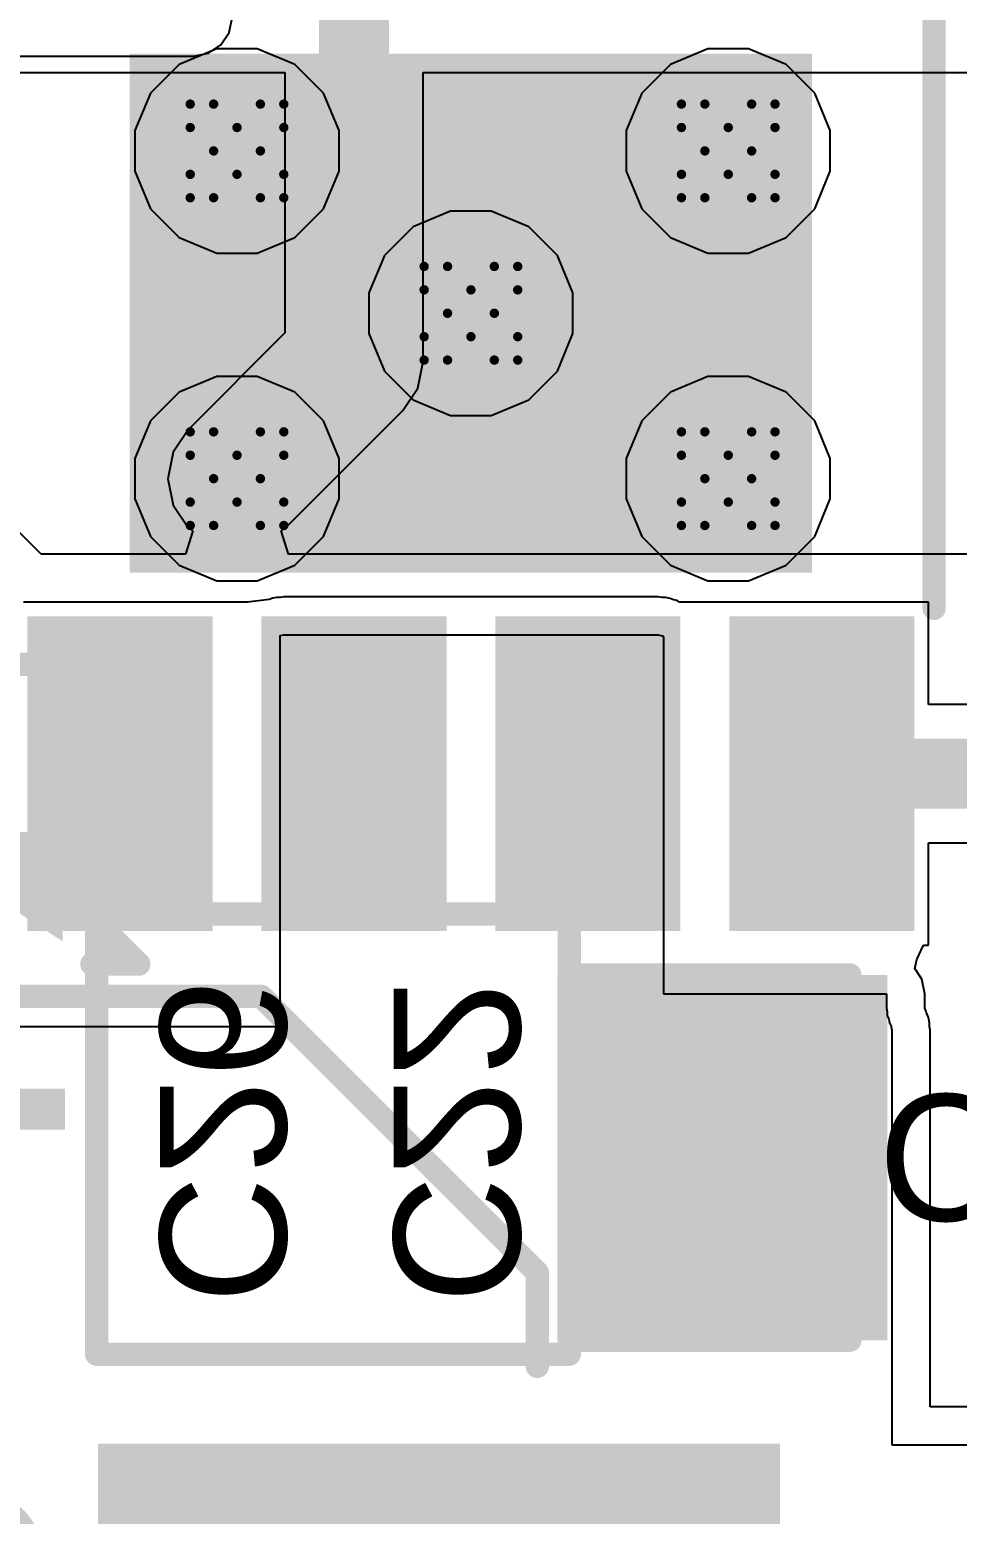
# Model space of a CAD drawing. Header units: inches. Extents: x -6 to 328, y -6 to 90.
# Drawn here: x -0.22 to 4.81, y 12.43 to 20.48 of the extents above; entities that cross this region are included whole.
import ezdxf

# ---------------------------------------------------------------- set-up
doc = ezdxf.new("R2010")
doc.units = ezdxf.units.IN
for name, color, linetype in [('Bottom Layer', 5, 'Continuous'), ('Bottom Overlay', 54, 'Continuous'), ('Designators', 56, 'Continuous'), ('Drill Drawing', 1, 'Continuous'), ('GND', 76, 'Continuous'), ('PWR', 16, 'Continuous'), ('Top Layer', 1, 'Continuous'), ('Top Overlay', 2, 'Continuous'), ('Top Paste', 8, 'Continuous'), ('Top Solder', 216, 'Continuous'), ('Via Holes', 16, 'Continuous')]:
    doc.layers.add(name, color=color, linetype=linetype)
doc.styles.add('Arial', font='', dxfattribs={"height": 0.2})
doc.styles.add('Arial_Bold', font='', dxfattribs={"height": 0.2})
doc.styles.get('Arial').set_extended_font_data('Arial')
doc.styles.get('Arial_Bold').set_extended_font_data('Arial', bold=True)

# ---------------------------------------------------------------- blocks, each defined once
blk = doc.blocks.new('8_SO_EP__9')
at = {"layer": 'Top Layer'}
for points in [[(-1.745, 2.306), (-1.745, 1.504), (-3.25, 1.504), (-3.25, 2.306)], [(3.25, 2.306), (3.25, 1.504), (1.745, 1.504), (1.745, 2.306)], [(1.3065, 1.751), (1.3065, -1.751), (-1.3065, -1.751), (-1.3065, 1.751)], [(-1.745, 1.036), (-1.745, 0.234), (-3.25, 0.234), (-3.25, 1.036)], [(3.25, 1.036), (3.25, 0.234), (1.745, 0.234), (1.745, 1.036)], [(-1.745, -0.234), (-1.745, -1.036), (-3.25, -1.036), (-3.25, -0.234)], [(3.25, -0.234), (3.25, -1.036), (1.745, -1.036), (1.745, -0.234)], [(-1.745, -1.504), (-1.745, -2.306), (-3.25, -2.306), (-3.25, -1.504)], [(3.25, -1.504), (3.25, -2.306), (1.745, -2.306), (1.745, -1.504)]]:
    blk.add_hatch(color=1, dxfattribs=at).paths.add_polyline_path(points)
at = {"layer": 'Top Paste'}
for points in [[(-1.745, 2.306), (-1.745, 1.504), (-3.25, 1.504), (-3.25, 2.306)], [(3.25, 2.306), (3.25, 1.504), (1.745, 1.504), (1.745, 2.306)], [(1.3065, 1.751), (1.3065, -1.751), (-1.3065, -1.751), (-1.3065, 1.751)], [(-1.745, 1.036), (-1.745, 0.234), (-3.25, 0.234), (-3.25, 1.036)], [(3.25, 1.036), (3.25, 0.234), (1.745, 0.234), (1.745, 1.036)], [(-1.745, -0.234), (-1.745, -1.036), (-3.25, -1.036), (-3.25, -0.234)], [(3.25, -0.234), (3.25, -1.036), (1.745, -1.036), (1.745, -0.234)], [(-1.745, -1.504), (-1.745, -2.306), (-3.25, -2.306), (-3.25, -1.504)], [(3.25, -1.504), (3.25, -2.306), (1.745, -2.306), (1.745, -1.504)]]:
    blk.add_hatch(color=8, dxfattribs=at).paths.add_polyline_path(points)
at = {"layer": 'Top Solder'}
for points in [[(-1.6434, 2.4076), (-1.6434, 1.4024), (-3.3516, 1.4024), (-3.3516, 2.4076)], [(3.3516, 2.4076), (3.3516, 1.4024), (1.6434, 1.4024), (1.6434, 2.4076)], [(1.4081, 1.8526), (1.4081, -1.8526), (-1.4081, -1.8526), (-1.4081, 1.8526)], [(-1.6434, 1.1376), (-1.6434, 0.1324), (-3.3516, 0.1324), (-3.3516, 1.1376)], [(3.3516, 1.1376), (3.3516, 0.1324), (1.6434, 0.1324), (1.6434, 1.1376)], [(-1.6434, -0.1324), (-1.6434, -1.1376), (-3.3516, -1.1376), (-3.3516, -0.1324)], [(3.3516, -0.1324), (3.3516, -1.1376), (1.6434, -1.1376), (1.6434, -0.1324)], [(-1.6434, -1.4024), (-1.6434, -2.4076), (-3.3516, -2.4076), (-3.3516, -1.4024)], [(3.3516, -1.4024), (3.3516, -2.4076), (1.6434, -2.4076), (1.6434, -1.4024)]]:
    blk.add_hatch(color=216, dxfattribs=at).paths.add_polyline_path(points)
at = {"layer": 'Top Overlay'}
for points in [[(-1.905, 2.5146, 0.127, 0.127, 0), (-1.905, 2.413, 0.127, 0.127, 0)], [(-1.905, 2.5146, 0.127, 0.127, 0), (2.032, 2.5146, 0.127, 0.127, 0)], [(2.032, 2.5146, 0.127, 0.127, 0), (2.032, 2.413, 0.127, 0.127, 0)], [(-3.5306, 2.0574, 0.127, 0.127, 0), (-3.4036, 1.9304, 0.127, 0.127, 0)], [(-3.5306, 2.0574, 0.127, 0.127, 0), (-3.5306, 1.8034, 0.127, 0.127, 0)], [(-3.4036, 1.9304, 0.127, 0.127, 0), (-3.5306, 1.8034, 0.127, 0.127, 0)], [(-1.6002, -2.5146, 0.127, 0.127, 0), (1.5748, -2.5146, 0.127, 0.127, 0)]]:
    blk.add_lwpolyline(points, format="xyseb", dxfattribs=at)
for points in [[(-1.9367, 2.5146, 0.0635, 0.0635, 1), (-1.8733, 2.5146, 0.0635, 0.0635, 1)], [(-1.9367, 2.5146, 0.0635, 0.0635, 1), (-1.8733, 2.5146, 0.0635, 0.0635, 1)], [(2.0002, 2.5146, 0.0635, 0.0635, 1), (2.0638, 2.5146, 0.0635, 0.0635, 1)], [(2.0002, 2.5146, 0.0635, 0.0635, 1), (2.0638, 2.5146, 0.0635, 0.0635, 1)], [(-1.9367, 2.413, 0.0635, 0.0635, 1), (-1.8733, 2.413, 0.0635, 0.0635, 1)], [(2.0002, 2.413, 0.0635, 0.0635, 1), (2.0638, 2.413, 0.0635, 0.0635, 1)], [(-3.5623, 2.0574, 0.0635, 0.0635, 1), (-3.4989, 2.0574, 0.0635, 0.0635, 1)], [(-3.5623, 2.0574, 0.0635, 0.0635, 1), (-3.4989, 2.0574, 0.0635, 0.0635, 1)], [(-3.4354, 1.9304, 0.0635, 0.0635, 1), (-3.3718, 1.9304, 0.0635, 0.0635, 1)], [(-3.4354, 1.9304, 0.0635, 0.0635, 1), (-3.3718, 1.9304, 0.0635, 0.0635, 1)], [(-3.5623, 1.8034, 0.0635, 0.0635, 1), (-3.4989, 1.8034, 0.0635, 0.0635, 1)], [(-3.5623, 1.8034, 0.0635, 0.0635, 1), (-3.4989, 1.8034, 0.0635, 0.0635, 1)], [(-1.632, -2.5146, 0.0635, 0.0635, 1), (-1.5684, -2.5146, 0.0635, 0.0635, 1)], [(1.5431, -2.5146, 0.0635, 0.0635, 1), (1.6065, -2.5146, 0.0635, 0.0635, 1)]]:
    blk.add_lwpolyline(points, format="xyseb", close=True, dxfattribs=at)
blk = doc.blocks.new('RVT1H101M0607_81')
at = {"layer": 'Top Layer'}
for points in [[(-4.55, 0.8), (-1.05, 0.8), (-1.05, -0.8), (-4.55, -0.8)], [(1.05, 0.8), (4.55, 0.8), (4.55, -0.8), (1.05, -0.8)]]:
    blk.add_hatch(color=1, dxfattribs=at).paths.add_polyline_path(points)
at = {"layer": 'Top Paste'}
for points in [[(-4.55, 0.8), (-1.05, 0.8), (-1.05, -0.8), (-4.55, -0.8)], [(1.05, 0.8), (4.55, 0.8), (4.55, -0.8), (1.05, -0.8)]]:
    blk.add_hatch(color=8, dxfattribs=at).paths.add_polyline_path(points)
at = {"layer": 'Top Solder'}
for points in [[(-4.6516, 0.9016), (-0.9484, 0.9016), (-0.9484, -0.9016), (-4.6516, -0.9016)], [(0.9484, 0.9016), (4.6516, 0.9016), (4.6516, -0.9016), (0.9484, -0.9016)]]:
    blk.add_hatch(color=216, dxfattribs=at).paths.add_polyline_path(points)
at = {"layer": 'Top Overlay'}
for points in [[(-1.8348, 3.3274, 0.127, 0.127, 0), (-3.3334, 1.8288, 0.127, 0.127, 0)], [(3.3214, 3.3274, 0.127, 0.127, 0), (-1.8348, 3.3274, 0.127, 0.127, 0)], [(3.3214, 3.3274, 0.127, 0.127, 0), (3.3214, 1.1684, 0.127, 0.127, 0)], [(-3.3334, 1.8288, 0.127, 0.127, 0), (-3.3334, 1.3208, 0.127, 0.127, 0)], [(-3.9176, 1.7272, 0.127, 0.127, 0), (-3.9176, 1.016, 0.127, 0.127, 0)], [(-3.562, 1.3716, 0.127, 0.127, 0), (-4.2732, 1.3716, 0.127, 0.127, 0)], [(3.3214, -1.1684, 0.127, 0.127, 0), (3.3214, -3.3274, 0.127, 0.127, 0)], [(-3.3334, -1.3208, 0.127, 0.127, 0), (-3.3334, -1.8288, 0.127, 0.127, 0)], [(-1.8348, -3.3274, 0.127, 0.127, 0), (-3.3334, -1.8288, 0.127, 0.127, 0)], [(3.3214, -3.3274, 0.127, 0.127, 0), (-1.8348, -3.3274, 0.127, 0.127, 0)]]:
    blk.add_lwpolyline(points, format="xyseb", dxfattribs=at)
for points in [[(-1.8665, 3.3274, 0.0635, 0.0635, 1), (-1.803, 3.3274, 0.0635, 0.0635, 1)], [(-1.8665, 3.3274, 0.0635, 0.0635, 1), (-1.803, 3.3274, 0.0635, 0.0635, 1)], [(3.2897, 3.3274, 0.0635, 0.0635, 1), (3.3532, 3.3274, 0.0635, 0.0635, 1)], [(3.2897, 3.3274, 0.0635, 0.0635, 1), (3.3532, 3.3274, 0.0635, 0.0635, 1)], [(-3.3651, 1.8288, 0.0635, 0.0635, 1), (-3.3016, 1.8288, 0.0635, 0.0635, 1)], [(-3.3651, 1.8288, 0.0635, 0.0635, 1), (-3.3016, 1.8288, 0.0635, 0.0635, 1)], [(-3.9493, 1.7272, 0.0635, 0.0635, 1), (-3.8858, 1.7272, 0.0635, 0.0635, 1)], [(-4.3049, 1.3716, 0.0635, 0.0635, 1), (-4.2414, 1.3716, 0.0635, 0.0635, 1)], [(-3.5937, 1.3716, 0.0635, 0.0635, 1), (-3.5302, 1.3716, 0.0635, 0.0635, 1)], [(-3.3651, 1.3208, 0.0635, 0.0635, 1), (-3.3016, 1.3208, 0.0635, 0.0635, 1)], [(3.2897, 1.1684, 0.0635, 0.0635, 1), (3.3532, 1.1684, 0.0635, 0.0635, 1)], [(-3.9493, 1.016, 0.0635, 0.0635, 1), (-3.8858, 1.016, 0.0635, 0.0635, 1)], [(3.2897, -1.1684, 0.0635, 0.0635, 1), (3.3532, -1.1684, 0.0635, 0.0635, 1)], [(-3.3651, -1.3208, 0.0635, 0.0635, 1), (-3.3016, -1.3208, 0.0635, 0.0635, 1)], [(-3.3651, -1.8288, 0.0635, 0.0635, 1), (-3.3016, -1.8288, 0.0635, 0.0635, 1)], [(-3.3651, -1.8288, 0.0635, 0.0635, 1), (-3.3016, -1.8288, 0.0635, 0.0635, 1)], [(-1.8665, -3.3274, 0.0635, 0.0635, 1), (-1.803, -3.3274, 0.0635, 0.0635, 1)], [(-1.8665, -3.3274, 0.0635, 0.0635, 1), (-1.803, -3.3274, 0.0635, 0.0635, 1)], [(3.2897, -3.3274, 0.0635, 0.0635, 1), (3.3532, -3.3274, 0.0635, 0.0635, 1)], [(3.2897, -3.3274, 0.0635, 0.0635, 1), (3.3532, -3.3274, 0.0635, 0.0635, 1)]]:
    blk.add_lwpolyline(points, format="xyseb", close=True, dxfattribs=at)
blk = doc.blocks.new('C___1206_98')
at = {"layer": 'Top Layer'}
for points in [[(-2.032, 0.889), (-0.508, 0.889), (-0.508, -0.889), (-2.032, -0.889)], [(0.508, 0.889), (2.032, 0.889), (2.032, -0.889), (0.508, -0.889)]]:
    blk.add_hatch(color=1, dxfattribs=at).paths.add_polyline_path(points)
at = {"layer": 'Top Paste'}
for points in [[(-2.032, 0.889), (-0.508, 0.889), (-0.508, -0.889), (-2.032, -0.889)], [(0.508, 0.889), (2.032, 0.889), (2.032, -0.889), (0.508, -0.889)]]:
    blk.add_hatch(color=8, dxfattribs=at).paths.add_polyline_path(points)
at = {"layer": 'Top Solder'}
for points in [[(-2.1336, 0.9906), (-0.4064, 0.9906), (-0.4064, -0.9906), (-2.1336, -0.9906)], [(0.4064, 0.9906), (2.1336, 0.9906), (2.1336, -0.9906), (0.4064, -0.9906)]]:
    blk.add_hatch(color=216, dxfattribs=at).paths.add_polyline_path(points)
at = {"layer": 'Top Overlay'}
for points in [[(-0.6096, 0.9906, 0.127, 0.127, 0), (-2.1336, 0.9906, 0.127, 0.127, 0)], [(-2.1336, 0.9906, 0.127, 0.127, 0), (-2.1336, -0.9906, 0.127, 0.127, 0)], [(2.1336, 0.9906, 0.127, 0.127, 0), (0.6096, 0.9906, 0.127, 0.127, 0)], [(2.1336, 0.9906, 0.127, 0.127, 0), (2.1336, -0.9906, 0.127, 0.127, 0)], [(-0.6096, -0.9906, 0.127, 0.127, 0), (-2.1336, -0.9906, 0.127, 0.127, 0)], [(2.1336, -0.9906, 0.127, 0.127, 0), (0.6096, -0.9906, 0.127, 0.127, 0)]]:
    blk.add_lwpolyline(points, format="xyseb", dxfattribs=at)
for points in [[(-2.16535, 0.9906, 0.0635, 0.0635, 1), (-2.10185, 0.9906, 0.0635, 0.0635, 1)], [(-2.16535, 0.9906, 0.0635, 0.0635, 1), (-2.10185, 0.9906, 0.0635, 0.0635, 1)], [(-0.64135, 0.9906, 0.0635, 0.0635, 1), (-0.57785, 0.9906, 0.0635, 0.0635, 1)], [(0.57785, 0.9906, 0.0635, 0.0635, 1), (0.64135, 0.9906, 0.0635, 0.0635, 1)], [(2.10185, 0.9906, 0.0635, 0.0635, 1), (2.16535, 0.9906, 0.0635, 0.0635, 1)], [(2.10185, 0.9906, 0.0635, 0.0635, 1), (2.16535, 0.9906, 0.0635, 0.0635, 1)], [(-2.16535, -0.9906, 0.0635, 0.0635, 1), (-2.10185, -0.9906, 0.0635, 0.0635, 1)], [(-2.16535, -0.9906, 0.0635, 0.0635, 1), (-2.10185, -0.9906, 0.0635, 0.0635, 1)], [(-0.64135, -0.9906, 0.0635, 0.0635, 1), (-0.57785, -0.9906, 0.0635, 0.0635, 1)], [(0.57785, -0.9906, 0.0635, 0.0635, 1), (0.64135, -0.9906, 0.0635, 0.0635, 1)], [(2.10185, -0.9906, 0.0635, 0.0635, 1), (2.16535, -0.9906, 0.0635, 0.0635, 1)], [(2.10185, -0.9906, 0.0635, 0.0635, 1), (2.16535, -0.9906, 0.0635, 0.0635, 1)]]:
    blk.add_lwpolyline(points, format="xyseb", close=True, dxfattribs=at)

msp = doc.modelspace()

# ---------------------------------------------------------------- hatches: boundary and pattern name
at = {"layer": 'Bottom Layer'}
h = msp.add_hatch(color=5, dxfattribs=at)
edge = h.paths.add_edge_path()
edge.add_arc((0.9032, 19.827), 0.3, 0, 360)
h = msp.add_hatch(color=5, dxfattribs=at)
edge = h.paths.add_edge_path()
edge.add_arc((3.5702, 19.827), 0.3, 0, 360)
h = msp.add_hatch(color=5, dxfattribs=at)
edge = h.paths.add_edge_path()
edge.add_arc((2.1732, 18.9463), 0.3, 0, 360)
h = msp.add_hatch(color=5, dxfattribs=at)
edge = h.paths.add_edge_path()
edge.add_arc((0.9032, 18.049), 0.3, 0, 360)
h = msp.add_hatch(color=5, dxfattribs=at)
edge = h.paths.add_edge_path()
edge.add_arc((3.5702, 18.049), 0.3, 0, 360)
at = {"layer": 'GND'}
h = msp.add_hatch(color=76, dxfattribs=at)
edge = h.paths.add_edge_path()
edge.add_arc((0.9032, 19.827), 0.3, 0, 360)
h = msp.add_hatch(color=76, dxfattribs=at)
edge = h.paths.add_edge_path()
edge.add_arc((3.5702, 19.827), 0.3, 0, 360)
h = msp.add_hatch(color=76, dxfattribs=at)
edge = h.paths.add_edge_path()
edge.add_arc((2.1732, 18.9463), 0.3, 0, 360)
h = msp.add_hatch(color=76, dxfattribs=at)
edge = h.paths.add_edge_path()
edge.add_arc((0.9032, 18.049), 0.3, 0, 360)
h = msp.add_hatch(color=76, dxfattribs=at)
edge = h.paths.add_edge_path()
edge.add_arc((3.5702, 18.049), 0.3, 0, 360)
at = {"layer": 'PWR'}
h = msp.add_hatch(color=16, dxfattribs=at)
edge = h.paths.add_edge_path()
edge.add_arc((0.9032, 19.827), 0.3, 0, 360)
h = msp.add_hatch(color=16, dxfattribs=at)
edge = h.paths.add_edge_path()
edge.add_arc((3.5702, 19.827), 0.3, 0, 360)
h = msp.add_hatch(color=16, dxfattribs=at)
edge = h.paths.add_edge_path()
edge.add_arc((2.1732, 18.9463), 0.3, 0, 360)
h = msp.add_hatch(color=16, dxfattribs=at)
edge = h.paths.add_edge_path()
edge.add_arc((0.9032, 18.049), 0.3, 0, 360)
h = msp.add_hatch(color=16, dxfattribs=at)
edge = h.paths.add_edge_path()
edge.add_arc((3.5702, 18.049), 0.3, 0, 360)
at = {"layer": 'Top Layer'}
h = msp.add_hatch(color=1, dxfattribs=at)
edge = h.paths.add_edge_path()
edge.add_arc((0.9032, 19.827), 0.3, 0, 360)
h = msp.add_hatch(color=1, dxfattribs=at)
edge = h.paths.add_edge_path()
edge.add_arc((3.5702, 19.827), 0.3, 0, 360)
h = msp.add_hatch(color=1, dxfattribs=at)
edge = h.paths.add_edge_path()
edge.add_arc((2.1732, 18.9463), 0.3, 0, 360)
h = msp.add_hatch(color=1, dxfattribs=at)
edge = h.paths.add_edge_path()
edge.add_arc((0.9032, 18.049), 0.3, 0, 360)
h = msp.add_hatch(color=1, dxfattribs=at)
edge = h.paths.add_edge_path()
edge.add_arc((3.5702, 18.049), 0.3, 0, 360)
at = {"layer": 'Via Holes'}
h = msp.add_hatch(color=7, dxfattribs=at)
edge = h.paths.add_edge_path()
edge.add_arc((0.9032, 19.827), 0.15, 0, 360)
h = msp.add_hatch(color=7, dxfattribs=at)
edge = h.paths.add_edge_path()
edge.add_arc((3.5702, 19.827), 0.15, 0, 360)
h = msp.add_hatch(color=7, dxfattribs=at)
edge = h.paths.add_edge_path()
edge.add_arc((2.1732, 18.9463), 0.15, 0, 360)
h = msp.add_hatch(color=7, dxfattribs=at)
edge = h.paths.add_edge_path()
edge.add_arc((0.9032, 18.049), 0.15, 0, 360)
h = msp.add_hatch(color=7, dxfattribs=at)
edge = h.paths.add_edge_path()
edge.add_arc((3.5702, 18.049), 0.15, 0, 360)

# ---------------------------------------------------------------- linework, layer by layer
at = {"layer": 'Bottom Overlay'}
for points in [[(0.1412, 15.6868, 0.127, 0.127, 0), (2.707, 15.6868, 0.127, 0.127, 0)], [(0.1412, 13.2992, 0.127, 0.127, 0), (0.1412, 15.6868, 0.127, 0.127, 0)], [(2.707, 13.2992, 0.127, 0.127, 0), (2.707, 15.6868, 0.127, 0.127, 0)], [(0.1412, 13.2992, 0.127, 0.127, 0), (2.707, 13.2992, 0.127, 0.127, 0)]]:
    msp.add_lwpolyline(points, format="xyseb", dxfattribs=at)
for points in [[(0.1094, 15.6868, 0.0635, 0.0635, 1), (0.1729, 15.6868, 0.0635, 0.0635, 1)], [(0.1094, 15.6868, 0.0635, 0.0635, 1), (0.1729, 15.6868, 0.0635, 0.0635, 1)], [(2.6752, 15.6868, 0.0635, 0.0635, 1), (2.7387, 15.6868, 0.0635, 0.0635, 1)], [(2.6752, 15.6868, 0.0635, 0.0635, 1), (2.7387, 15.6868, 0.0635, 0.0635, 1)], [(0.1094, 13.2992, 0.0635, 0.0635, 1), (0.1729, 13.2992, 0.0635, 0.0635, 1)], [(0.1094, 13.2992, 0.0635, 0.0635, 1), (0.1729, 13.2992, 0.0635, 0.0635, 1)], [(2.6752, 13.2992, 0.0635, 0.0635, 1), (2.7387, 13.2992, 0.0635, 0.0635, 1)], [(2.6752, 13.2992, 0.0635, 0.0635, 1), (2.7387, 13.2992, 0.0635, 0.0635, 1)]]:
    msp.add_lwpolyline(points, format="xyseb", close=True, dxfattribs=at)
at = {"layer": 'Drill Drawing'}
for points in [[(0.6492, 19.954, 0.0508, 0.0508, 0), (0.6492, 20.081, 0.0508, 0.0508, 0)], [(0.6492, 20.081, 0.0508, 0.0508, 0), (0.7762, 20.081, 0.0508, 0.0508, 0)], [(0.7762, 20.081, 0.0508, 0.0508, 0), (0.9032, 19.954, 0.0508, 0.0508, 0)], [(0.9032, 19.954, 0.0508, 0.0508, 0), (1.0302, 20.081, 0.0508, 0.0508, 0)], [(1.0302, 20.081, 0.0508, 0.0508, 0), (1.1572, 20.081, 0.0508, 0.0508, 0)], [(1.1572, 19.954, 0.0508, 0.0508, 0), (1.1572, 20.081, 0.0508, 0.0508, 0)], [(3.3162, 19.954, 0.0508, 0.0508, 0), (3.3162, 20.081, 0.0508, 0.0508, 0)], [(3.3162, 20.081, 0.0508, 0.0508, 0), (3.4432, 20.081, 0.0508, 0.0508, 0)], [(3.4432, 20.081, 0.0508, 0.0508, 0), (3.5702, 19.954, 0.0508, 0.0508, 0)], [(3.5702, 19.954, 0.0508, 0.0508, 0), (3.6972, 20.081, 0.0508, 0.0508, 0)], [(3.6972, 20.081, 0.0508, 0.0508, 0), (3.8242, 20.081, 0.0508, 0.0508, 0)], [(3.8242, 19.954, 0.0508, 0.0508, 0), (3.8242, 20.081, 0.0508, 0.0508, 0)], [(0.6492, 19.954, 0.0508, 0.0508, 0), (0.7762, 19.827, 0.0508, 0.0508, 0)], [(1.0302, 19.827, 0.0508, 0.0508, 0), (1.1572, 19.954, 0.0508, 0.0508, 0)], [(3.3162, 19.954, 0.0508, 0.0508, 0), (3.4432, 19.827, 0.0508, 0.0508, 0)], [(3.6972, 19.827, 0.0508, 0.0508, 0), (3.8242, 19.954, 0.0508, 0.0508, 0)], [(0.6492, 19.7, 0.0508, 0.0508, 0), (0.7762, 19.827, 0.0508, 0.0508, 0)], [(1.0302, 19.827, 0.0508, 0.0508, 0), (1.1572, 19.7, 0.0508, 0.0508, 0)], [(3.3162, 19.7, 0.0508, 0.0508, 0), (3.4432, 19.827, 0.0508, 0.0508, 0)], [(3.6972, 19.827, 0.0508, 0.0508, 0), (3.8242, 19.7, 0.0508, 0.0508, 0)], [(0.6492, 19.573, 0.0508, 0.0508, 0), (0.6492, 19.7, 0.0508, 0.0508, 0)], [(0.7762, 19.573, 0.0508, 0.0508, 0), (0.9032, 19.7, 0.0508, 0.0508, 0)], [(0.9032, 19.7, 0.0508, 0.0508, 0), (1.0302, 19.573, 0.0508, 0.0508, 0)], [(1.1572, 19.573, 0.0508, 0.0508, 0), (1.1572, 19.7, 0.0508, 0.0508, 0)], [(3.3162, 19.573, 0.0508, 0.0508, 0), (3.3162, 19.7, 0.0508, 0.0508, 0)], [(3.4432, 19.573, 0.0508, 0.0508, 0), (3.5702, 19.7, 0.0508, 0.0508, 0)], [(3.5702, 19.7, 0.0508, 0.0508, 0), (3.6972, 19.573, 0.0508, 0.0508, 0)], [(3.8242, 19.573, 0.0508, 0.0508, 0), (3.8242, 19.7, 0.0508, 0.0508, 0)], [(0.6492, 19.573, 0.0508, 0.0508, 0), (0.7762, 19.573, 0.0508, 0.0508, 0)], [(1.0302, 19.573, 0.0508, 0.0508, 0), (1.1572, 19.573, 0.0508, 0.0508, 0)], [(3.3162, 19.573, 0.0508, 0.0508, 0), (3.4432, 19.573, 0.0508, 0.0508, 0)], [(3.6972, 19.573, 0.0508, 0.0508, 0), (3.8242, 19.573, 0.0508, 0.0508, 0)], [(1.9192, 19.0733, 0.0508, 0.0508, 0), (1.9192, 19.2003, 0.0508, 0.0508, 0)], [(1.9192, 19.2003, 0.0508, 0.0508, 0), (2.0462, 19.2003, 0.0508, 0.0508, 0)], [(2.0462, 19.2003, 0.0508, 0.0508, 0), (2.1732, 19.0733, 0.0508, 0.0508, 0)], [(2.1732, 19.0733, 0.0508, 0.0508, 0), (2.3002, 19.2003, 0.0508, 0.0508, 0)], [(2.3002, 19.2003, 0.0508, 0.0508, 0), (2.4272, 19.2003, 0.0508, 0.0508, 0)], [(2.4272, 19.0733, 0.0508, 0.0508, 0), (2.4272, 19.2003, 0.0508, 0.0508, 0)], [(1.9192, 19.0733, 0.0508, 0.0508, 0), (2.0462, 18.9463, 0.0508, 0.0508, 0)], [(2.3002, 18.9463, 0.0508, 0.0508, 0), (2.4272, 19.0733, 0.0508, 0.0508, 0)], [(1.9192, 18.8193, 0.0508, 0.0508, 0), (2.0462, 18.9463, 0.0508, 0.0508, 0)], [(2.3002, 18.9463, 0.0508, 0.0508, 0), (2.4272, 18.8193, 0.0508, 0.0508, 0)], [(1.9192, 18.6923, 0.0508, 0.0508, 0), (1.9192, 18.8193, 0.0508, 0.0508, 0)], [(2.0462, 18.6923, 0.0508, 0.0508, 0), (2.1732, 18.8193, 0.0508, 0.0508, 0)], [(2.1732, 18.8193, 0.0508, 0.0508, 0), (2.3002, 18.6923, 0.0508, 0.0508, 0)], [(2.4272, 18.6923, 0.0508, 0.0508, 0), (2.4272, 18.8193, 0.0508, 0.0508, 0)], [(1.9192, 18.6923, 0.0508, 0.0508, 0), (2.0462, 18.6923, 0.0508, 0.0508, 0)], [(2.3002, 18.6923, 0.0508, 0.0508, 0), (2.4272, 18.6923, 0.0508, 0.0508, 0)], [(0.6492, 18.176, 0.0508, 0.0508, 0), (0.6492, 18.303, 0.0508, 0.0508, 0)], [(0.6492, 18.303, 0.0508, 0.0508, 0), (0.7762, 18.303, 0.0508, 0.0508, 0)], [(0.7762, 18.303, 0.0508, 0.0508, 0), (0.9032, 18.176, 0.0508, 0.0508, 0)], [(0.9032, 18.176, 0.0508, 0.0508, 0), (1.0302, 18.303, 0.0508, 0.0508, 0)], [(1.0302, 18.303, 0.0508, 0.0508, 0), (1.1572, 18.303, 0.0508, 0.0508, 0)], [(1.1572, 18.176, 0.0508, 0.0508, 0), (1.1572, 18.303, 0.0508, 0.0508, 0)], [(3.3162, 18.176, 0.0508, 0.0508, 0), (3.3162, 18.303, 0.0508, 0.0508, 0)], [(3.3162, 18.303, 0.0508, 0.0508, 0), (3.4432, 18.303, 0.0508, 0.0508, 0)], [(3.4432, 18.303, 0.0508, 0.0508, 0), (3.5702, 18.176, 0.0508, 0.0508, 0)], [(3.5702, 18.176, 0.0508, 0.0508, 0), (3.6972, 18.303, 0.0508, 0.0508, 0)], [(3.6972, 18.303, 0.0508, 0.0508, 0), (3.8242, 18.303, 0.0508, 0.0508, 0)], [(3.8242, 18.176, 0.0508, 0.0508, 0), (3.8242, 18.303, 0.0508, 0.0508, 0)], [(0.6492, 18.176, 0.0508, 0.0508, 0), (0.7762, 18.049, 0.0508, 0.0508, 0)], [(1.0302, 18.049, 0.0508, 0.0508, 0), (1.1572, 18.176, 0.0508, 0.0508, 0)], [(3.3162, 18.176, 0.0508, 0.0508, 0), (3.4432, 18.049, 0.0508, 0.0508, 0)], [(3.6972, 18.049, 0.0508, 0.0508, 0), (3.8242, 18.176, 0.0508, 0.0508, 0)], [(0.6492, 17.922, 0.0508, 0.0508, 0), (0.7762, 18.049, 0.0508, 0.0508, 0)], [(1.0302, 18.049, 0.0508, 0.0508, 0), (1.1572, 17.922, 0.0508, 0.0508, 0)], [(3.3162, 17.922, 0.0508, 0.0508, 0), (3.4432, 18.049, 0.0508, 0.0508, 0)], [(3.6972, 18.049, 0.0508, 0.0508, 0), (3.8242, 17.922, 0.0508, 0.0508, 0)], [(0.6492, 17.795, 0.0508, 0.0508, 0), (0.6492, 17.922, 0.0508, 0.0508, 0)], [(0.7762, 17.795, 0.0508, 0.0508, 0), (0.9032, 17.922, 0.0508, 0.0508, 0)], [(0.9032, 17.922, 0.0508, 0.0508, 0), (1.0302, 17.795, 0.0508, 0.0508, 0)], [(1.1572, 17.795, 0.0508, 0.0508, 0), (1.1572, 17.922, 0.0508, 0.0508, 0)], [(3.3162, 17.795, 0.0508, 0.0508, 0), (3.3162, 17.922, 0.0508, 0.0508, 0)], [(3.4432, 17.795, 0.0508, 0.0508, 0), (3.5702, 17.922, 0.0508, 0.0508, 0)], [(3.5702, 17.922, 0.0508, 0.0508, 0), (3.6972, 17.795, 0.0508, 0.0508, 0)], [(3.8242, 17.795, 0.0508, 0.0508, 0), (3.8242, 17.922, 0.0508, 0.0508, 0)], [(0.6492, 17.795, 0.0508, 0.0508, 0), (0.7762, 17.795, 0.0508, 0.0508, 0)], [(1.0302, 17.795, 0.0508, 0.0508, 0), (1.1572, 17.795, 0.0508, 0.0508, 0)], [(3.3162, 17.795, 0.0508, 0.0508, 0), (3.4432, 17.795, 0.0508, 0.0508, 0)], [(3.6972, 17.795, 0.0508, 0.0508, 0), (3.8242, 17.795, 0.0508, 0.0508, 0)]]:
    msp.add_lwpolyline(points, format="xyseb", dxfattribs=at)
for points in [[(0.6365, 20.081, 0.0254, 0.0254, 1), (0.6619, 20.081, 0.0254, 0.0254, 1)], [(0.6365, 20.081, 0.0254, 0.0254, 1), (0.6619, 20.081, 0.0254, 0.0254, 1)], [(0.7635, 20.081, 0.0254, 0.0254, 1), (0.7889, 20.081, 0.0254, 0.0254, 1)], [(0.7635, 20.081, 0.0254, 0.0254, 1), (0.7889, 20.081, 0.0254, 0.0254, 1)], [(1.0175, 20.081, 0.0254, 0.0254, 1), (1.0429, 20.081, 0.0254, 0.0254, 1)], [(1.0175, 20.081, 0.0254, 0.0254, 1), (1.0429, 20.081, 0.0254, 0.0254, 1)], [(1.1445, 20.081, 0.0254, 0.0254, 1), (1.1699, 20.081, 0.0254, 0.0254, 1)], [(1.1445, 20.081, 0.0254, 0.0254, 1), (1.1699, 20.081, 0.0254, 0.0254, 1)], [(3.3035, 20.081, 0.0254, 0.0254, 1), (3.3289, 20.081, 0.0254, 0.0254, 1)], [(3.3035, 20.081, 0.0254, 0.0254, 1), (3.3289, 20.081, 0.0254, 0.0254, 1)], [(3.4305, 20.081, 0.0254, 0.0254, 1), (3.4559, 20.081, 0.0254, 0.0254, 1)], [(3.4305, 20.081, 0.0254, 0.0254, 1), (3.4559, 20.081, 0.0254, 0.0254, 1)], [(3.6845, 20.081, 0.0254, 0.0254, 1), (3.7099, 20.081, 0.0254, 0.0254, 1)], [(3.6845, 20.081, 0.0254, 0.0254, 1), (3.7099, 20.081, 0.0254, 0.0254, 1)], [(3.8115, 20.081, 0.0254, 0.0254, 1), (3.8369, 20.081, 0.0254, 0.0254, 1)], [(3.8115, 20.081, 0.0254, 0.0254, 1), (3.8369, 20.081, 0.0254, 0.0254, 1)], [(0.6365, 19.954, 0.0254, 0.0254, 1), (0.6619, 19.954, 0.0254, 0.0254, 1)], [(0.6365, 19.954, 0.0254, 0.0254, 1), (0.6619, 19.954, 0.0254, 0.0254, 1)], [(0.8905, 19.954, 0.0254, 0.0254, 1), (0.9159, 19.954, 0.0254, 0.0254, 1)], [(0.8905, 19.954, 0.0254, 0.0254, 1), (0.9159, 19.954, 0.0254, 0.0254, 1)], [(1.1445, 19.954, 0.0254, 0.0254, 1), (1.1699, 19.954, 0.0254, 0.0254, 1)], [(1.1445, 19.954, 0.0254, 0.0254, 1), (1.1699, 19.954, 0.0254, 0.0254, 1)], [(3.3035, 19.954, 0.0254, 0.0254, 1), (3.3289, 19.954, 0.0254, 0.0254, 1)], [(3.3035, 19.954, 0.0254, 0.0254, 1), (3.3289, 19.954, 0.0254, 0.0254, 1)], [(3.5575, 19.954, 0.0254, 0.0254, 1), (3.5829, 19.954, 0.0254, 0.0254, 1)], [(3.5575, 19.954, 0.0254, 0.0254, 1), (3.5829, 19.954, 0.0254, 0.0254, 1)], [(3.8115, 19.954, 0.0254, 0.0254, 1), (3.8369, 19.954, 0.0254, 0.0254, 1)], [(3.8115, 19.954, 0.0254, 0.0254, 1), (3.8369, 19.954, 0.0254, 0.0254, 1)], [(0.7635, 19.827, 0.0254, 0.0254, 1), (0.7889, 19.827, 0.0254, 0.0254, 1)], [(0.7635, 19.827, 0.0254, 0.0254, 1), (0.7889, 19.827, 0.0254, 0.0254, 1)], [(1.0175, 19.827, 0.0254, 0.0254, 1), (1.0429, 19.827, 0.0254, 0.0254, 1)], [(1.0175, 19.827, 0.0254, 0.0254, 1), (1.0429, 19.827, 0.0254, 0.0254, 1)], [(3.4305, 19.827, 0.0254, 0.0254, 1), (3.4559, 19.827, 0.0254, 0.0254, 1)], [(3.4305, 19.827, 0.0254, 0.0254, 1), (3.4559, 19.827, 0.0254, 0.0254, 1)], [(3.6845, 19.827, 0.0254, 0.0254, 1), (3.7099, 19.827, 0.0254, 0.0254, 1)], [(3.6845, 19.827, 0.0254, 0.0254, 1), (3.7099, 19.827, 0.0254, 0.0254, 1)], [(0.6365, 19.7, 0.0254, 0.0254, 1), (0.6619, 19.7, 0.0254, 0.0254, 1)], [(0.6365, 19.7, 0.0254, 0.0254, 1), (0.6619, 19.7, 0.0254, 0.0254, 1)], [(0.8905, 19.7, 0.0254, 0.0254, 1), (0.9159, 19.7, 0.0254, 0.0254, 1)], [(0.8905, 19.7, 0.0254, 0.0254, 1), (0.9159, 19.7, 0.0254, 0.0254, 1)], [(1.1445, 19.7, 0.0254, 0.0254, 1), (1.1699, 19.7, 0.0254, 0.0254, 1)], [(1.1445, 19.7, 0.0254, 0.0254, 1), (1.1699, 19.7, 0.0254, 0.0254, 1)], [(3.3035, 19.7, 0.0254, 0.0254, 1), (3.3289, 19.7, 0.0254, 0.0254, 1)], [(3.3035, 19.7, 0.0254, 0.0254, 1), (3.3289, 19.7, 0.0254, 0.0254, 1)], [(3.5575, 19.7, 0.0254, 0.0254, 1), (3.5829, 19.7, 0.0254, 0.0254, 1)], [(3.5575, 19.7, 0.0254, 0.0254, 1), (3.5829, 19.7, 0.0254, 0.0254, 1)], [(3.8115, 19.7, 0.0254, 0.0254, 1), (3.8369, 19.7, 0.0254, 0.0254, 1)], [(3.8115, 19.7, 0.0254, 0.0254, 1), (3.8369, 19.7, 0.0254, 0.0254, 1)], [(0.6365, 19.573, 0.0254, 0.0254, 1), (0.6619, 19.573, 0.0254, 0.0254, 1)], [(0.6365, 19.573, 0.0254, 0.0254, 1), (0.6619, 19.573, 0.0254, 0.0254, 1)], [(0.7635, 19.573, 0.0254, 0.0254, 1), (0.7889, 19.573, 0.0254, 0.0254, 1)], [(0.7635, 19.573, 0.0254, 0.0254, 1), (0.7889, 19.573, 0.0254, 0.0254, 1)], [(1.0175, 19.573, 0.0254, 0.0254, 1), (1.0429, 19.573, 0.0254, 0.0254, 1)], [(1.0175, 19.573, 0.0254, 0.0254, 1), (1.0429, 19.573, 0.0254, 0.0254, 1)], [(1.1445, 19.573, 0.0254, 0.0254, 1), (1.1699, 19.573, 0.0254, 0.0254, 1)], [(1.1445, 19.573, 0.0254, 0.0254, 1), (1.1699, 19.573, 0.0254, 0.0254, 1)], [(3.3035, 19.573, 0.0254, 0.0254, 1), (3.3289, 19.573, 0.0254, 0.0254, 1)], [(3.3035, 19.573, 0.0254, 0.0254, 1), (3.3289, 19.573, 0.0254, 0.0254, 1)], [(3.4305, 19.573, 0.0254, 0.0254, 1), (3.4559, 19.573, 0.0254, 0.0254, 1)], [(3.4305, 19.573, 0.0254, 0.0254, 1), (3.4559, 19.573, 0.0254, 0.0254, 1)], [(3.6845, 19.573, 0.0254, 0.0254, 1), (3.7099, 19.573, 0.0254, 0.0254, 1)], [(3.6845, 19.573, 0.0254, 0.0254, 1), (3.7099, 19.573, 0.0254, 0.0254, 1)], [(3.8115, 19.573, 0.0254, 0.0254, 1), (3.8369, 19.573, 0.0254, 0.0254, 1)], [(3.8115, 19.573, 0.0254, 0.0254, 1), (3.8369, 19.573, 0.0254, 0.0254, 1)], [(1.9065, 19.2003, 0.0254, 0.0254, 1), (1.9319, 19.2003, 0.0254, 0.0254, 1)], [(1.9065, 19.2003, 0.0254, 0.0254, 1), (1.9319, 19.2003, 0.0254, 0.0254, 1)], [(2.0335, 19.2003, 0.0254, 0.0254, 1), (2.0589, 19.2003, 0.0254, 0.0254, 1)], [(2.0335, 19.2003, 0.0254, 0.0254, 1), (2.0589, 19.2003, 0.0254, 0.0254, 1)], [(2.2875, 19.2003, 0.0254, 0.0254, 1), (2.3129, 19.2003, 0.0254, 0.0254, 1)], [(2.2875, 19.2003, 0.0254, 0.0254, 1), (2.3129, 19.2003, 0.0254, 0.0254, 1)], [(2.4145, 19.2003, 0.0254, 0.0254, 1), (2.4399, 19.2003, 0.0254, 0.0254, 1)], [(2.4145, 19.2003, 0.0254, 0.0254, 1), (2.4399, 19.2003, 0.0254, 0.0254, 1)], [(1.9065, 19.0733, 0.0254, 0.0254, 1), (1.9319, 19.0733, 0.0254, 0.0254, 1)], [(1.9065, 19.0733, 0.0254, 0.0254, 1), (1.9319, 19.0733, 0.0254, 0.0254, 1)], [(2.1605, 19.0733, 0.0254, 0.0254, 1), (2.1859, 19.0733, 0.0254, 0.0254, 1)], [(2.1605, 19.0733, 0.0254, 0.0254, 1), (2.1859, 19.0733, 0.0254, 0.0254, 1)], [(2.4145, 19.0733, 0.0254, 0.0254, 1), (2.4399, 19.0733, 0.0254, 0.0254, 1)], [(2.4145, 19.0733, 0.0254, 0.0254, 1), (2.4399, 19.0733, 0.0254, 0.0254, 1)], [(2.0335, 18.9463, 0.0254, 0.0254, 1), (2.0589, 18.9463, 0.0254, 0.0254, 1)], [(2.0335, 18.9463, 0.0254, 0.0254, 1), (2.0589, 18.9463, 0.0254, 0.0254, 1)], [(2.2875, 18.9463, 0.0254, 0.0254, 1), (2.3129, 18.9463, 0.0254, 0.0254, 1)], [(2.2875, 18.9463, 0.0254, 0.0254, 1), (2.3129, 18.9463, 0.0254, 0.0254, 1)], [(1.9065, 18.8193, 0.0254, 0.0254, 1), (1.9319, 18.8193, 0.0254, 0.0254, 1)], [(1.9065, 18.8193, 0.0254, 0.0254, 1), (1.9319, 18.8193, 0.0254, 0.0254, 1)], [(2.1605, 18.8193, 0.0254, 0.0254, 1), (2.1859, 18.8193, 0.0254, 0.0254, 1)], [(2.1605, 18.8193, 0.0254, 0.0254, 1), (2.1859, 18.8193, 0.0254, 0.0254, 1)], [(2.4145, 18.8193, 0.0254, 0.0254, 1), (2.4399, 18.8193, 0.0254, 0.0254, 1)], [(2.4145, 18.8193, 0.0254, 0.0254, 1), (2.4399, 18.8193, 0.0254, 0.0254, 1)], [(1.9065, 18.6923, 0.0254, 0.0254, 1), (1.9319, 18.6923, 0.0254, 0.0254, 1)], [(1.9065, 18.6923, 0.0254, 0.0254, 1), (1.9319, 18.6923, 0.0254, 0.0254, 1)], [(2.0335, 18.6923, 0.0254, 0.0254, 1), (2.0589, 18.6923, 0.0254, 0.0254, 1)], [(2.0335, 18.6923, 0.0254, 0.0254, 1), (2.0589, 18.6923, 0.0254, 0.0254, 1)], [(2.2875, 18.6923, 0.0254, 0.0254, 1), (2.3129, 18.6923, 0.0254, 0.0254, 1)], [(2.2875, 18.6923, 0.0254, 0.0254, 1), (2.3129, 18.6923, 0.0254, 0.0254, 1)], [(2.4145, 18.6923, 0.0254, 0.0254, 1), (2.4399, 18.6923, 0.0254, 0.0254, 1)], [(2.4145, 18.6923, 0.0254, 0.0254, 1), (2.4399, 18.6923, 0.0254, 0.0254, 1)], [(0.6365, 18.303, 0.0254, 0.0254, 1), (0.6619, 18.303, 0.0254, 0.0254, 1)], [(0.6365, 18.303, 0.0254, 0.0254, 1), (0.6619, 18.303, 0.0254, 0.0254, 1)], [(0.7635, 18.303, 0.0254, 0.0254, 1), (0.7889, 18.303, 0.0254, 0.0254, 1)], [(0.7635, 18.303, 0.0254, 0.0254, 1), (0.7889, 18.303, 0.0254, 0.0254, 1)], [(1.0175, 18.303, 0.0254, 0.0254, 1), (1.0429, 18.303, 0.0254, 0.0254, 1)], [(1.0175, 18.303, 0.0254, 0.0254, 1), (1.0429, 18.303, 0.0254, 0.0254, 1)], [(1.1445, 18.303, 0.0254, 0.0254, 1), (1.1699, 18.303, 0.0254, 0.0254, 1)], [(1.1445, 18.303, 0.0254, 0.0254, 1), (1.1699, 18.303, 0.0254, 0.0254, 1)], [(3.3035, 18.303, 0.0254, 0.0254, 1), (3.3289, 18.303, 0.0254, 0.0254, 1)], [(3.3035, 18.303, 0.0254, 0.0254, 1), (3.3289, 18.303, 0.0254, 0.0254, 1)], [(3.4305, 18.303, 0.0254, 0.0254, 1), (3.4559, 18.303, 0.0254, 0.0254, 1)], [(3.4305, 18.303, 0.0254, 0.0254, 1), (3.4559, 18.303, 0.0254, 0.0254, 1)], [(3.6845, 18.303, 0.0254, 0.0254, 1), (3.7099, 18.303, 0.0254, 0.0254, 1)], [(3.6845, 18.303, 0.0254, 0.0254, 1), (3.7099, 18.303, 0.0254, 0.0254, 1)], [(3.8115, 18.303, 0.0254, 0.0254, 1), (3.8369, 18.303, 0.0254, 0.0254, 1)], [(3.8115, 18.303, 0.0254, 0.0254, 1), (3.8369, 18.303, 0.0254, 0.0254, 1)], [(0.6365, 18.176, 0.0254, 0.0254, 1), (0.6619, 18.176, 0.0254, 0.0254, 1)], [(0.6365, 18.176, 0.0254, 0.0254, 1), (0.6619, 18.176, 0.0254, 0.0254, 1)], [(0.8905, 18.176, 0.0254, 0.0254, 1), (0.9159, 18.176, 0.0254, 0.0254, 1)], [(0.8905, 18.176, 0.0254, 0.0254, 1), (0.9159, 18.176, 0.0254, 0.0254, 1)], [(1.1445, 18.176, 0.0254, 0.0254, 1), (1.1699, 18.176, 0.0254, 0.0254, 1)], [(1.1445, 18.176, 0.0254, 0.0254, 1), (1.1699, 18.176, 0.0254, 0.0254, 1)], [(3.3035, 18.176, 0.0254, 0.0254, 1), (3.3289, 18.176, 0.0254, 0.0254, 1)], [(3.3035, 18.176, 0.0254, 0.0254, 1), (3.3289, 18.176, 0.0254, 0.0254, 1)], [(3.5575, 18.176, 0.0254, 0.0254, 1), (3.5829, 18.176, 0.0254, 0.0254, 1)], [(3.5575, 18.176, 0.0254, 0.0254, 1), (3.5829, 18.176, 0.0254, 0.0254, 1)], [(3.8115, 18.176, 0.0254, 0.0254, 1), (3.8369, 18.176, 0.0254, 0.0254, 1)], [(3.8115, 18.176, 0.0254, 0.0254, 1), (3.8369, 18.176, 0.0254, 0.0254, 1)], [(0.7635, 18.049, 0.0254, 0.0254, 1), (0.7889, 18.049, 0.0254, 0.0254, 1)], [(0.7635, 18.049, 0.0254, 0.0254, 1), (0.7889, 18.049, 0.0254, 0.0254, 1)], [(1.0175, 18.049, 0.0254, 0.0254, 1), (1.0429, 18.049, 0.0254, 0.0254, 1)], [(1.0175, 18.049, 0.0254, 0.0254, 1), (1.0429, 18.049, 0.0254, 0.0254, 1)], [(3.4305, 18.049, 0.0254, 0.0254, 1), (3.4559, 18.049, 0.0254, 0.0254, 1)], [(3.4305, 18.049, 0.0254, 0.0254, 1), (3.4559, 18.049, 0.0254, 0.0254, 1)], [(3.6845, 18.049, 0.0254, 0.0254, 1), (3.7099, 18.049, 0.0254, 0.0254, 1)], [(3.6845, 18.049, 0.0254, 0.0254, 1), (3.7099, 18.049, 0.0254, 0.0254, 1)], [(0.6365, 17.922, 0.0254, 0.0254, 1), (0.6619, 17.922, 0.0254, 0.0254, 1)], [(0.6365, 17.922, 0.0254, 0.0254, 1), (0.6619, 17.922, 0.0254, 0.0254, 1)], [(0.8905, 17.922, 0.0254, 0.0254, 1), (0.9159, 17.922, 0.0254, 0.0254, 1)], [(0.8905, 17.922, 0.0254, 0.0254, 1), (0.9159, 17.922, 0.0254, 0.0254, 1)], [(1.1445, 17.922, 0.0254, 0.0254, 1), (1.1699, 17.922, 0.0254, 0.0254, 1)], [(1.1445, 17.922, 0.0254, 0.0254, 1), (1.1699, 17.922, 0.0254, 0.0254, 1)], [(3.3035, 17.922, 0.0254, 0.0254, 1), (3.3289, 17.922, 0.0254, 0.0254, 1)], [(3.3035, 17.922, 0.0254, 0.0254, 1), (3.3289, 17.922, 0.0254, 0.0254, 1)], [(3.5575, 17.922, 0.0254, 0.0254, 1), (3.5829, 17.922, 0.0254, 0.0254, 1)], [(3.5575, 17.922, 0.0254, 0.0254, 1), (3.5829, 17.922, 0.0254, 0.0254, 1)], [(3.8115, 17.922, 0.0254, 0.0254, 1), (3.8369, 17.922, 0.0254, 0.0254, 1)], [(3.8115, 17.922, 0.0254, 0.0254, 1), (3.8369, 17.922, 0.0254, 0.0254, 1)], [(0.6365, 17.795, 0.0254, 0.0254, 1), (0.6619, 17.795, 0.0254, 0.0254, 1)], [(0.6365, 17.795, 0.0254, 0.0254, 1), (0.6619, 17.795, 0.0254, 0.0254, 1)], [(0.7635, 17.795, 0.0254, 0.0254, 1), (0.7889, 17.795, 0.0254, 0.0254, 1)], [(0.7635, 17.795, 0.0254, 0.0254, 1), (0.7889, 17.795, 0.0254, 0.0254, 1)], [(1.0175, 17.795, 0.0254, 0.0254, 1), (1.0429, 17.795, 0.0254, 0.0254, 1)], [(1.0175, 17.795, 0.0254, 0.0254, 1), (1.0429, 17.795, 0.0254, 0.0254, 1)], [(1.1445, 17.795, 0.0254, 0.0254, 1), (1.1699, 17.795, 0.0254, 0.0254, 1)], [(1.1445, 17.795, 0.0254, 0.0254, 1), (1.1699, 17.795, 0.0254, 0.0254, 1)], [(3.3035, 17.795, 0.0254, 0.0254, 1), (3.3289, 17.795, 0.0254, 0.0254, 1)], [(3.3035, 17.795, 0.0254, 0.0254, 1), (3.3289, 17.795, 0.0254, 0.0254, 1)], [(3.4305, 17.795, 0.0254, 0.0254, 1), (3.4559, 17.795, 0.0254, 0.0254, 1)], [(3.4305, 17.795, 0.0254, 0.0254, 1), (3.4559, 17.795, 0.0254, 0.0254, 1)], [(3.6845, 17.795, 0.0254, 0.0254, 1), (3.7099, 17.795, 0.0254, 0.0254, 1)], [(3.6845, 17.795, 0.0254, 0.0254, 1), (3.7099, 17.795, 0.0254, 0.0254, 1)], [(3.8115, 17.795, 0.0254, 0.0254, 1), (3.8369, 17.795, 0.0254, 0.0254, 1)], [(3.8115, 17.795, 0.0254, 0.0254, 1), (3.8369, 17.795, 0.0254, 0.0254, 1)]]:
    msp.add_lwpolyline(points, format="xyseb", close=True, dxfattribs=at)
at = {"layer": 'PWR'}
for p, q in [((0.793, 20.381), (0.5894, 20.2967)), ((1.0134, 20.381), (0.793, 20.381)), ((1.217, 20.2967), (1.0134, 20.381)), ((3.46, 20.381), (3.2564, 20.2967)), ((3.6804, 20.381), (3.46, 20.381)), ((3.884, 20.2967), (3.6804, 20.381)), ((0.5894, 20.2967), (0.4335, 20.1408)), ((1.3728, 20.1408), (1.217, 20.2967)), ((3.2564, 20.2967), (3.1005, 20.1408)), ((4.0398, 20.1408), (3.884, 20.2967)), ((0.4335, 20.1408), (0.3492, 19.9372)), ((1.4572, 19.9372), (1.3728, 20.1408)), ((3.1005, 20.1408), (3.0162, 19.9372)), ((4.1242, 19.9372), (4.0398, 20.1408)), ((0.3492, 19.9372), (0.3492, 19.7168)), ((1.4572, 19.7168), (1.4572, 19.9372)), ((3.0162, 19.9372), (3.0162, 19.7168)), ((4.1242, 19.7168), (4.1242, 19.9372)), ((0.3492, 19.7168), (0.4335, 19.5132)), ((1.3728, 19.5132), (1.4572, 19.7168)), ((3.0162, 19.7168), (3.1005, 19.5132)), ((4.0398, 19.5132), (4.1242, 19.7168)), ((0.4335, 19.5132), (0.5894, 19.3574)), ((1.217, 19.3574), (1.3728, 19.5132)), ((2.063, 19.5003), (1.8594, 19.416)), ((2.2834, 19.5003), (2.063, 19.5003)), ((2.487, 19.416), (2.2834, 19.5003)), ((3.1005, 19.5132), (3.2564, 19.3574)), ((3.884, 19.3574), (4.0398, 19.5132)), ((1.8594, 19.416), (1.7035, 19.2601)), ((2.6428, 19.2601), (2.487, 19.416)), ((0.5894, 19.3574), (0.793, 19.273)), ((1.0134, 19.273), (1.217, 19.3574)), ((3.2564, 19.3574), (3.46, 19.273)), ((3.6804, 19.273), (3.884, 19.3574)), ((0.793, 19.273), (1.0134, 19.273)), ((1.7035, 19.2601), (1.6192, 19.0565)), ((2.7272, 19.0565), (2.6428, 19.2601)), ((3.46, 19.273), (3.6804, 19.273)), ((1.6192, 19.0565), (1.6192, 18.8361)), ((2.7272, 18.8361), (2.7272, 19.0565)), ((1.6192, 18.8361), (1.7035, 18.6325)), ((2.6428, 18.6325), (2.7272, 18.8361)), ((1.7035, 18.6325), (1.8594, 18.4767)), ((2.487, 18.4767), (2.6428, 18.6325)), ((0.793, 18.603), (0.5894, 18.5187)), ((1.0134, 18.603), (0.793, 18.603)), ((1.217, 18.5187), (1.0134, 18.603)), ((3.46, 18.603), (3.2564, 18.5187)), ((3.6804, 18.603), (3.46, 18.603)), ((3.884, 18.5187), (3.6804, 18.603)), ((0.5894, 18.5187), (0.4335, 18.3628)), ((1.3728, 18.3628), (1.217, 18.5187)), ((1.8594, 18.4767), (2.063, 18.3923)), ((2.2834, 18.3923), (2.487, 18.4767)), ((3.2564, 18.5187), (3.1005, 18.3628)), ((4.0398, 18.3628), (3.884, 18.5187)), ((2.063, 18.3923), (2.2834, 18.3923)), ((0.4335, 18.3628), (0.3492, 18.1592)), ((1.4572, 18.1592), (1.3728, 18.3628)), ((3.1005, 18.3628), (3.0162, 18.1592)), ((4.1242, 18.1592), (4.0398, 18.3628)), ((0.3492, 18.1592), (0.3492, 17.9388)), ((1.4572, 17.9388), (1.4572, 18.1592)), ((3.0162, 18.1592), (3.0162, 17.9388)), ((4.1242, 17.9388), (4.1242, 18.1592)), ((0.3492, 17.9388), (0.4335, 17.7352)), ((1.3728, 17.7352), (1.4572, 17.9388)), ((3.0162, 17.9388), (3.1005, 17.7352)), ((4.0398, 17.7352), (4.1242, 17.9388)), ((0.4335, 17.7352), (0.5894, 17.5794)), ((1.217, 17.5794), (1.3728, 17.7352)), ((3.1005, 17.7352), (3.2564, 17.5794)), ((3.884, 17.5794), (4.0398, 17.7352)), ((0.5894, 17.5794), (0.793, 17.495)), ((1.0134, 17.495), (1.217, 17.5794)), ((3.2564, 17.5794), (3.46, 17.495)), ((3.6804, 17.495), (3.884, 17.5794)), ((0.793, 17.495), (1.0134, 17.495)), ((3.46, 17.495), (3.6804, 17.495))]:
    msp.add_line(p, q, dxfattribs=at)
at = {"layer": 'Top Layer'}
for p, q in [((0.8606, 20.4693), (0.8764, 20.5486)), ((0.8157, 20.4021), (0.8606, 20.4693)), ((0.7485, 20.3572), (0.8157, 20.4021)), ((-2.0822, 20.3414), (0.6692, 20.3414)), ((0.6692, 20.3414), (0.7485, 20.3572)), ((-1.8654, 20.2528), (1.1627, 20.2528)), ((1.1627, 20.2528), (1.1627, 18.8396)), ((1.9137, 18.684), (1.9137, 20.2528)), ((1.9137, 20.2528), (5.6971, 20.2528)), ((1.1627, 18.8396), (0.6377, 18.3146)), ((1.8851, 18.5403), (1.9137, 18.684)), ((1.8037, 18.4185), (1.8851, 18.5403)), ((1.1687, 17.7835), (1.8037, 18.4185)), ((0.6377, 18.3146), (0.5563, 18.1927)), ((0.5563, 18.1927), (0.5277, 18.049)), ((-0.1608, 17.6398), (-0.57, 18.049)), ((0.5277, 18.049), (0.5563, 17.9053)), ((0.5563, 17.9053), (0.6377, 17.7835)), ((0.6626, 17.7668), (0.6241, 17.6398)), ((0.6377, 17.7835), (0.6626, 17.7668)), ((1.1438, 17.7668), (1.1687, 17.7835)), ((1.1823, 17.6398), (1.1438, 17.7668)), ((0.6241, 17.6398), (-0.1608, 17.6398)), ((4.9164, 17.6398), (1.1823, 17.6398)), ((1.0968, 17.4005), (1.0779, 17.3927)), ((1.1172, 17.4045), (1.0968, 17.4005)), ((1.1376, 17.4045), (1.1172, 17.4045)), ((1.1576, 17.4085), (1.1376, 17.4045)), ((3.1888, 17.4085), (1.1576, 17.4085)), ((3.2088, 17.4045), (3.1888, 17.4085)), ((3.2292, 17.4045), (3.2088, 17.4045)), ((3.2547, 17.3995), (3.2292, 17.4045)), ((3.2735, 17.3917), (3.2547, 17.3995)), ((0.847, 17.3791), (-0.2556, 17.3791)), ((0.9594, 17.3791), (0.847, 17.3791)), ((0.847, 17.3791), (0.847, 17.3791)), ((1.0779, 17.3927), (0.9594, 17.3791)), ((3.2935, 17.3877), (3.2735, 17.3917)), ((3.3063, 17.3791), (3.2935, 17.3877)), ((3.3724, 17.3791), (3.3063, 17.3791)), ((3.387, 17.3791), (3.3724, 17.3791)), ((3.4994, 17.3791), (3.387, 17.3791)), ((3.514, 17.3791), (3.4994, 17.3791)), ((4.657, 17.3791), (3.514, 17.3791)), ((4.657, 16.8244), (4.657, 17.3791)), ((1.1372, 17.1973), (1.1576, 17.2013)), ((1.1372, 15.0772), (1.1372, 17.1973)), ((1.1576, 17.2013), (3.1888, 17.2013)), ((3.1888, 17.2013), (3.2143, 17.1963)), ((3.2143, 17.1963), (3.2187, 17.1918)), ((3.2187, 17.1918), (3.2187, 15.255)), ((4.9291, 16.8244), (4.657, 16.8244)), ((4.657, 15.5185), (4.657, 16.0733)), ((4.657, 16.0733), (4.9291, 16.0733)), ((4.5945, 15.4414), (4.6298, 15.5185)), ((4.6298, 15.5185), (4.657, 15.5185)), ((4.583, 15.3915), (4.5945, 15.4414)), ((4.6212, 15.3343), (4.583, 15.3915)), ((4.637, 15.255), (4.6212, 15.3343)), ((3.2187, 15.255), (4.4298, 15.255)), ((4.4298, 15.255), (4.4298, 15.1769)), ((4.637, 15.1769), (4.637, 15.255)), ((4.4298, 15.1769), (4.4338, 15.1569)), ((4.4338, 15.1569), (4.4338, 15.1365)), ((4.6448, 15.1581), (4.637, 15.1769)), ((4.646, 15.1518), (4.6448, 15.1581)), ((4.6566, 15.1263), (4.646, 15.1518)), ((-0.6081, 15.0772), (1.1372, 15.0772)), ((4.4338, 15.1365), (4.4416, 15.1176)), ((4.4416, 15.1176), (4.4456, 15.0976)), ((4.4456, 15.0976), (4.4534, 15.0859)), ((4.4534, 15.0859), (4.4592, 15.0568)), ((4.6624, 15.0972), (4.6566, 15.1263)), ((4.6624, 15.0768), (4.6624, 15.0972)), ((4.6664, 15.0568), (4.6624, 15.0768)), ((4.4592, 15.0568), (4.4592, 13.0144)), ((4.6664, 13.0144), (4.6664, 15.0568)), ((4.4592, 13.0144), (4.4592, 12.8072)), ((5.7215, 13.0144), (4.6664, 13.0144)), ((4.4592, 12.8072), (5.7215, 12.8072))]:
    msp.add_line(p, q, dxfattribs=at)
for points in [[(1.5382, 18.684, 0.381, 0.381, 0), (1.5382, 21.4438, 0.381, 0.381, 0)], [(0.9032, 18.049, 0.381, 0.381, 0), (1.5382, 18.684, 0.381, 0.381, 0)], [(0.2682, 16.2148, 0.381, 0.381, 0), (0.2682, 16.4488, 0.381, 0.381, 0)], [(4.0782, 16.4488, 0.381, 0.381, 0), (5.4244, 16.4488, 0.381, 0.381, 0)], [(-0.0058, 15.9408, 0.381, 0.381, 0), (0.2682, 16.2148, 0.381, 0.381, 0)], [(-0.9256, 15.9408, 0.381, 0.381, 0), (-0.0058, 15.9408, 0.381, 0.381, 0)]]:
    msp.add_lwpolyline(points, format="xyseb", dxfattribs=at)
for points in [[(1.4429, 18.684, 0.1905, 0.1905, 1), (1.6334, 18.684, 0.1905, 0.1905, 1)], [(1.4429, 18.684, 0.1905, 0.1905, 1), (1.6334, 18.684, 0.1905, 0.1905, 1)], [(0.8079, 18.049, 0.1905, 0.1905, 1), (0.9984, 18.049, 0.1905, 0.1905, 1)], [(0.1729, 16.4488, 0.1905, 0.1905, 1), (0.3634, 16.4488, 0.1905, 0.1905, 1)], [(3.9829, 16.4488, 0.1905, 0.1905, 1), (4.1734, 16.4488, 0.1905, 0.1905, 1)], [(0.1729, 16.2148, 0.1905, 0.1905, 1), (0.3634, 16.2148, 0.1905, 0.1905, 1)], [(0.1729, 16.2148, 0.1905, 0.1905, 1), (0.3634, 16.2148, 0.1905, 0.1905, 1)], [(-0.1011, 15.9408, 0.1905, 0.1905, 1), (0.0894, 15.9408, 0.1905, 0.1905, 1)], [(-0.1011, 15.9408, 0.1905, 0.1905, 1), (0.0894, 15.9408, 0.1905, 0.1905, 1)]]:
    msp.add_lwpolyline(points, format="xyseb", close=True, dxfattribs=at)

# ---------------------------------------------------------------- block references
for name, p, rotation in [('8_SO_EP__9', (2.1732, 18.9463), 90), ('C___1206_98', (4.8402, 14.366), 180), ('RVT1H101M0607_81', (-0.8, 11.9126), 180)]:
    msp.add_blockref(name, p, dxfattribs=dict(rotation=rotation))

# ---------------------------------------------------------------- texts
at = {"layer": 'Bottom Overlay', "text_generation_flag": 2}
for s, height, rotation, style, p in [('1', 1.5, 360, 'Arial_Bold', (0.1004, 14.5173)), ('C26', 0.6858, 270, 'Arial', (0.4842, 13.5735)), ('C22', 0.6858, 270, 'Arial', (1.7542, 13.5735)), ('2', 1.5, 360, 'Arial_Bold', (-0.0444, 11.064))]:
    msp.add_text(s, height=height, rotation=rotation, dxfattribs=dict(at, style=style)).set_placement(p)
at = {"layer": 'Designators', "style": 'Arial'}
msp.add_text('C1', height=0.6858, dxfattribs=at).set_placement((4.3831, 14.0232))

doc.saveas('drawing.dxf')
